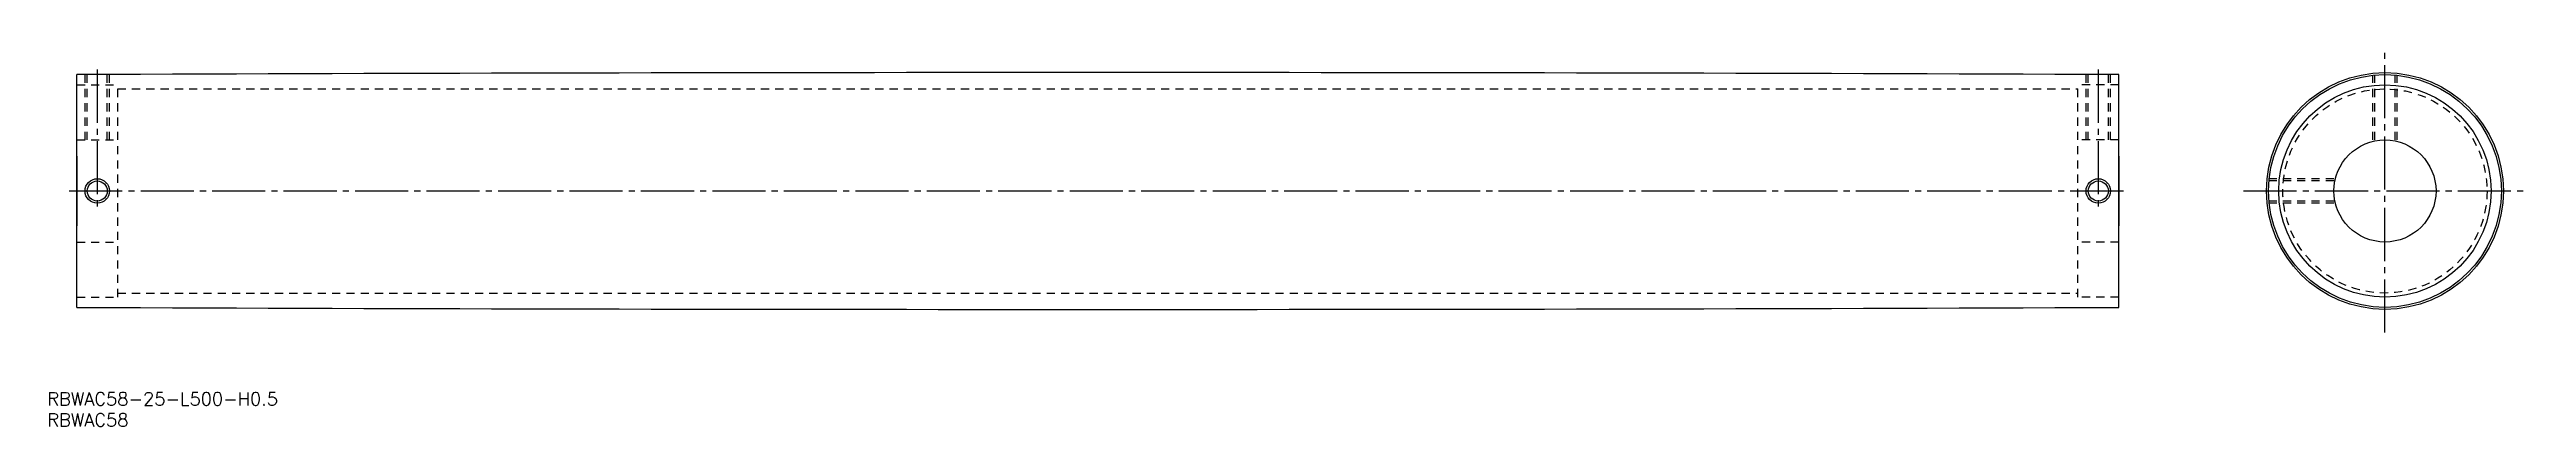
# Model space of a CAD drawing. Extents: x 56 to 663, y 211 to 303.
import ezdxf

# ---------------------------------------------------------------- set-up
doc = ezdxf.new("R2010")
doc.units = 0
doc.linetypes.add('CENTER', pattern=[17.5, 13, -1.5, 1.5, -1.5])
doc.linetypes.add('DASHED', pattern=[3.5, 2, -1.5])
doc.layers.get('0').update_dxf_attribs({"linetype": 'CONTINUOUS'})
doc.layers.add('CENTER', color=1, linetype='CENTER')
doc.styles.get("Standard").update_dxf_attribs({"font": 'txt.shx', "bigfont": '@extfont2.shx'})

msp = doc.modelspace()

# ---------------------------------------------------------------- linework, layer by layer
at = {"color": 7, "linetype": 'CONTINUOUS'}
for p, q in [((62.83, 239.93), (62.83, 296.93)), ((562.83, 239.93), (562.83, 296.93)), ((62.83, 276.93), (62.83, 259.93)), ((562.83, 276.93), (562.83, 259.93))]:
    msp.add_line(p, q, dxfattribs=at)
at = {"color": 3, "linetype": 'DASHED'}
for p, q in [((62.83, 294.43), (72.83, 294.43)), ((64.83, 280.93), (64.83, 296.94)), ((65.37, 280.93), (65.37, 296.94)), ((70.29, 280.93), (70.29, 296.96)), ((70.83, 280.93), (70.83, 296.95)), ((72.83, 242.43), (72.83, 294.43)), ((72.83, 293.43), (552.83, 293.43)), ((552.83, 242.43), (552.83, 294.43)), ((562.83, 294.43), (552.83, 294.43)), ((554.83, 280.93), (554.83, 296.95)), ((555.37, 280.93), (555.37, 296.96)), ((560.29, 280.93), (560.29, 296.94)), ((560.83, 280.93), (560.83, 296.94)), ((625.02, 280.93), (625.02, 296.8)), ((625.56, 280.93), (625.56, 296.85)), ((630.48, 280.93), (630.48, 296.85)), ((631.02, 280.93), (631.02, 296.8)), ((62.83, 280.93), (72.83, 280.93)), ((562.83, 280.93), (552.83, 280.93)), ((615.52, 270.89), (599.6, 270.89)), ((615.52, 271.43), (599.65, 271.43)), ((615.52, 265.97), (599.6, 265.97)), ((615.52, 265.43), (599.65, 265.43)), ((62.83, 255.93), (72.83, 255.93)), ((562.83, 255.93), (552.83, 255.93)), ((72.83, 243.43), (552.83, 243.43)), ((62.83, 242.43), (72.83, 242.43)), ((562.83, 242.43), (552.83, 242.43))]:
    msp.add_line(p, q, dxfattribs=at)
at = {"color": 7, "linetype": 'CONTINUOUS'}
for centre, radius in [((628.02, 268.43), 29), ((628.02, 268.43), 28.5), ((628.02, 268.43), 26), ((628.02, 268.43), 12.5), ((67.83, 268.43), 2.46), ((557.83, 268.43), 2.46)]:
    msp.add_circle(centre, radius, dxfattribs=at)
at = {"color": 3, "linetype": 'DASHED'}
msp.add_circle((628.02, 268.43), 25, dxfattribs=at)
at = {"color": 3, "linetype": 'CONTINUOUS'}
for centre in [(67.83, 268.43), (557.83, 268.43)]:
    msp.add_circle(centre, 3, dxfattribs=at)
at = {"color": 7, "linetype": 'CONTINUOUS'}
for centre, start, end in [((312.83, -62202.82), 89.7708172, 90.2291828), ((312.83, 62739.68), 269.7708172, 270.2291828)]:
    msp.add_arc(centre, 62500.25, start, end, dxfattribs=at)
at = {"layer": 'CENTER', "color": 1, "linetype": 'CENTER'}
for p, q in [((67.83, 298.15), (67.83, 263.71)), ((557.83, 298.15), (557.83, 263.71)), ((628.02, 233.78), (628.02, 303.08)), ((60.96, 268.43), (564.7, 268.43)), ((593.37, 268.43), (662.67, 268.43))]:
    msp.add_line(p, q, dxfattribs=at)

# ---------------------------------------------------------------- texts
at = {"color": 7, "linetype": 'CONTINUOUS'}
for s, p in [('RBWAC58-25-L500-H0.5', (55.59, 215.91)), ('RBWAC58', (55.59, 210.76))]:
    msp.add_text(s, height=3.2, dxfattribs=at).set_placement(p)

doc.saveas('drawing.dxf')
